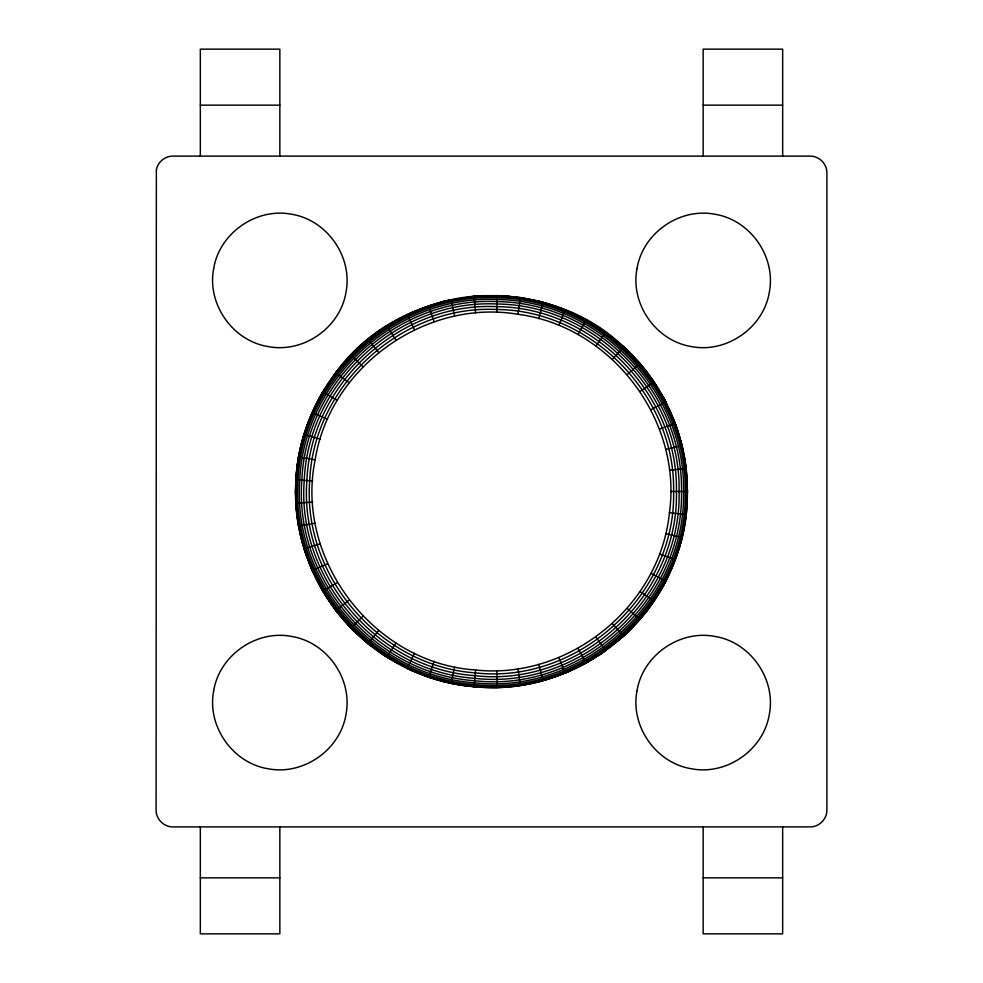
<?xml version="1.0" encoding="UTF-8"?>
<svg xmlns="http://www.w3.org/2000/svg" width="983" height="983" viewBox="0 0 983 983"><rect width="100%" height="100%" fill="white"/><g stroke="black" fill="none" stroke-linecap="round" stroke-linejoin="round"><path stroke-width="1.47" d="M315.15 459.811C294.617 559.388 374.105 663.525 475.588 669.976C568.874 680.236 660.257 606.093 669.423 512.696C682.448 419.753 611.045 326.221 517.955 314.29C425.442 298.513 329.833 367.114 315.15 459.811L298.611 456.837C294.691 479.778 294.556 503.222 298.611 526.163C304.202 556.685 316.981 585.696 335.731 610.418L336.85 611.868C369.755 654.322 420.589 682.042 474.101 686.699L475.317 686.81C560.642 695.153 646.433 640.351 675.21 559.745C703.017 487.101 682.055 399.393 624.23 347.318L623.787 346.901C544.299 270.178 402.33 282.17 336.85 371.132L335.731 372.582C316.981 397.304 304.202 426.315 298.611 456.837C286.151 525.315 313.11 599.863 368.06 642.919M496.808 312.397L497.312 295.613L520.437 297.665L543.157 302.457L538.733 318.652M296.375 481.24L295.527 491.5L296.375 501.76M296.743 476.841C297.923 446.847 308.084 417.824 322.756 391.836L337.218 400.376M685.286 517.894C678.651 567.744 652.257 615.677 611.451 645.61M685.655 513.495L686.257 506.159M686.625 501.76L687.473 491.5L686.625 481.24M475.588 669.976L474.101 686.699L497.312 687.387L496.808 670.603M517.955 314.29L520.437 297.665M659.47 553.896L675.21 559.745L681.993 537.529L686.097 514.674L669.423 512.696M414.445 653.265L407.22 668.428L428.735 677.152L451.136 683.271L454.588 666.843M298.193 459.245C307.79 404.984 340.118 355.219 386.884 325.778L395.854 339.983M428.735 677.152L434.117 661.24M558.836 325.459L565.151 309.891L586.114 319.88L605.749 332.266L595.956 345.918M676.857 555.137L663.857 584.774L653.4 600.785M578.004 334.589L586.114 319.88M349.076 600.232L335.731 610.418L350.882 628.014L368.011 643.681L386.884 657.222L395.854 643.017M319.143 398.226L336.85 371.132L358.77 347.318L368.06 340.081M651.79 603.255L646.15 611.868L624.23 635.682M368.011 643.681L378.602 630.631M612.446 359.299L623.787 346.901L639.958 363.563L654.039 382.018L665.847 402.01L650.906 409.678M350.882 628.014L362.936 616.304M627.228 374.523L639.958 363.563M370.382 338.275C393.409 318.725 421.854 306.475 451.136 299.729L454.588 316.157M451.136 683.271C505.692 694.453 565.225 682.128 609.141 647.428M598.684 655.563L623.787 636.099L612.446 623.701M640.117 391.406L654.039 382.018M558.836 657.541L565.151 673.109L586.114 663.12L605.749 650.734L595.956 637.082M320.126 543.832L304.066 548.735L312.152 570.509L322.756 591.164L337.218 582.624M384.316 327.437L412.774 312.029L443.394 301.523L475.317 296.19L507.683 296.19L514.945 297.407M312.152 570.509L327.523 563.726M659.47 429.104L675.21 423.255L681.993 445.471L686.097 468.326L669.423 470.304M570.226 670.971L539.606 681.477L523.644 684.143M665.663 449.415L681.993 445.471M298.611 526.163L315.15 523.189M443.394 301.523L475.317 296.19L497.312 295.613M514.945 685.593L507.658 686.466M517.844 685.114L520.744 684.635M295.871 503.112L312.631 502.116M500.31 686.625L491.5 686.81L497.312 687.387M200.335 105.144L279.848 105.144M703.152 105.144L782.665 105.144M670.676 491.5L687.473 491.5M200.335 877.856L279.848 877.856M703.152 877.856L782.665 877.856M295.871 479.888L312.631 480.884M517.844 297.886L520.744 298.365M523.644 298.857L539.606 301.523L565.151 309.891M475.317 686.81L443.394 681.477L412.774 670.971L386.884 657.222M665.663 533.585L681.993 537.529M304.066 434.265L320.126 439.168M539.606 301.523L570.226 312.029L598.684 327.437L623.787 346.901M312.152 412.491L327.523 419.274M650.906 573.322L665.847 580.99M412.774 670.971L384.316 655.563L370.382 644.725M640.117 591.594L654.039 600.982M335.731 372.582L349.076 382.768M598.684 327.437L609.141 335.572M611.463 337.378L624.23 347.318L646.15 371.132L651.79 379.745M627.228 608.477L639.958 619.437M350.882 354.986L362.936 366.696M368.011 339.319L378.602 352.369M322.756 591.164L336.85 611.868M653.4 382.215L663.857 398.226L675.21 423.255M578.004 648.411L586.114 663.12M407.22 314.572L414.445 329.735M663.857 398.226L676.857 427.863L684.807 459.245L685.286 465.106M428.735 305.848L434.117 321.76M538.733 664.348L543.157 680.543M306.143 555.137L298.193 523.755L296.743 506.159M517.955 668.71L520.437 685.335M474.101 296.301L475.588 313.024M685.655 469.505L686.257 476.841M782.665 156.1L782.665 49.15L703.152 49.15L703.152 156.1M782.665 826.9L782.665 933.85L703.152 933.85L703.152 826.9M279.848 156.1L279.848 49.15L200.335 49.15L200.335 156.1M279.848 826.9L279.848 933.85L200.335 933.85L200.335 826.9M673.601 491.5C676.23 594.801 577.992 684.672 475.33 672.876C380.175 666.376 302.1 575.792 309.719 480.712C313.405 385.41 401.642 304.681 496.894 309.485C592.27 310.333 675.567 396.137 673.601 491.5M676.427 491.5C679.093 596.411 579.331 687.67 475.084 675.69C378.443 669.091 299.164 577.095 306.905 480.54C310.628 383.751 400.241 301.781 496.98 306.659C593.843 307.519 678.43 394.662 676.427 491.5M679.081 491.5C681.797 597.91 580.597 690.484 474.838 678.344C376.821 671.647 296.399 578.323 304.251 480.392C308.035 382.215 398.926 299.053 497.054 304.005C595.305 304.877 681.108 393.274 679.081 491.5M681.477 491.5C684.229 599.274 581.739 693.027 474.629 680.727C375.359 673.945 293.905 579.429 301.855 480.245C305.688 380.814 397.746 296.596 497.128 301.609C596.632 302.494 683.541 392.008 681.477 491.5M683.554 491.5C686.331 600.453 582.722 695.227 474.445 682.792C374.093 675.935 291.754 580.388 299.79 480.122C303.673 379.61 396.727 294.47 497.189 299.532C597.775 300.429 685.63 390.927 683.554 491.5M685.225 491.5C688.026 601.399 583.521 697.008 474.298 684.463C373.061 677.545 290.01 581.174 298.107 480.023C302.027 378.627 395.903 292.75 497.238 297.861C598.708 298.758 687.326 390.054 685.225 491.5M686.466 491.5C689.28 602.1 584.111 698.323 474.187 685.692C372.311 678.737 288.719 581.739 296.878 479.95C300.81 377.902 395.289 291.484 497.275 296.62C599.397 297.53 688.579 389.403 686.466 491.5M687.228 491.5C690.054 602.53 584.467 699.122 474.125 686.453C371.844 679.462 287.933 582.096 296.116 479.901C300.073 377.46 394.908 290.698 497.3 295.858C599.814 296.78 689.341 389.01 687.228 491.5M156.358 169.973L156.1 810.103C155.941 819.085 163.915 827.059 172.897 826.9L810.103 826.9C819.085 827.059 827.059 819.085 826.9 810.103L826.9 172.897C827.059 163.915 819.085 155.941 810.103 156.1L172.897 156.1C164.972 156.014 157.649 162.158 156.358 169.973M213.667 268.74C206.823 304.005 232.688 340.954 268.175 346.581C303.452 353.425 340.388 327.56 346.016 292.074C352.86 256.796 326.995 219.86 291.509 214.233C256.244 207.388 219.295 233.254 213.667 268.74M213.667 690.926C206.823 726.204 232.688 763.14 268.175 768.767C303.452 775.612 340.388 749.746 346.016 714.26C352.86 678.995 326.995 642.046 291.509 636.419C256.244 629.575 219.295 655.44 213.667 690.926M636.984 268.74C630.14 304.005 656.005 340.954 691.491 346.581C726.756 353.425 763.705 327.56 769.333 292.074C776.177 256.796 750.312 219.86 714.825 214.233C679.548 207.388 642.612 233.254 636.984 268.74M636.984 690.926C630.14 726.204 656.005 763.14 691.491 768.767C726.756 775.612 763.705 749.746 769.333 714.26C776.177 678.995 750.312 642.046 714.825 636.419C679.548 629.575 642.612 655.44 636.984 690.926"/></g></svg>
